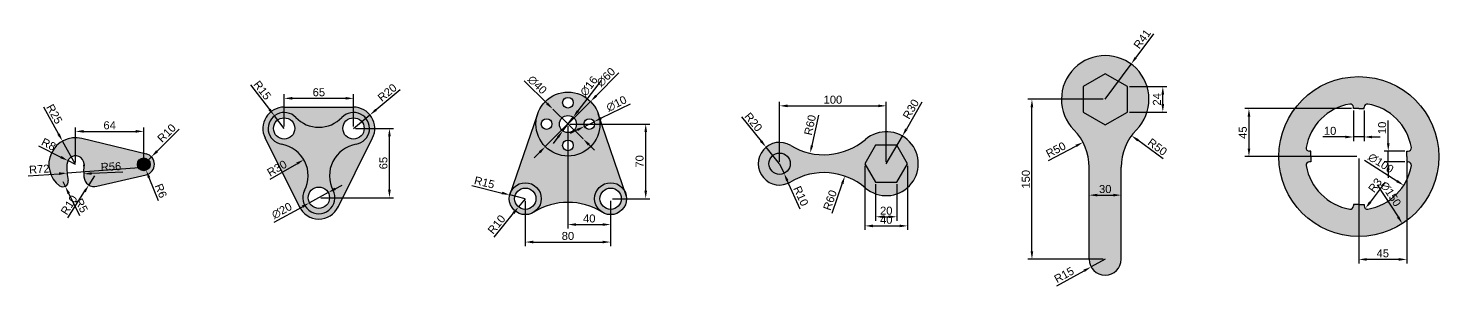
# Model space of a CAD drawing. Header units: millimetres. Extents: x 500 to 3131, y 138 to 773.
# Drawn here: x 1809 to 3131, y 425 to 666 of the extents above; entities that cross this region are included whole.
import ezdxf

# ---------------------------------------------------------------- set-up
doc = ezdxf.new("R2010")
doc.units = ezdxf.units.MM
doc.styles.get("Standard").update_dxf_attribs({"font": 'arial_0.ttf'})
doc.dimstyles.new('ISO-25', dxfattribs={"dimscale": 3, "dimtxt": 2.5, "dimasz": 2.5, "dimexe": 1.25, "dimexo": 0.625, "dimtad": 1, "dimtxsty": 'Standard', "dimcen": 2.5, "dimadec": 0, "dimazin": 0, "dimtfac": 1, "dimtmove": 0, "dimatfit": 3, "dimfxl": 1, "dimarcsym": 0})

# ---------------------------------------------------------------- blocks, each defined once
blk = doc.blocks.new('*D91')
at = {"color": 0, "lineweight": -2, "transparency": 16777216}
blk.add_line((1897.6, 531.1), (1868.5, 529.9), dxfattribs=at)
at = {"color": 0, "transparency": 16777216}
blk.add_solid([(1868.4, 531.2), (1868.5, 528.7), (1861, 529.6)], dxfattribs=at)
at = {"layer": 'Defpoints', "color": 0, "transparency": 16777216}
for p in [(1861, 529.6), (1916.9, 531.9)]:
    blk.add_point(p, dxfattribs=at)
at = {"color": 0, "transparency": 16777216, "insert": (1886.5, 536.4), "char_height": 7.5, "attachment_point": 5, "rotation": 2.388}
blk.add_mtext('R56', dxfattribs=at)
blk = doc.blocks.new('*D92')
at = {"color": 0, "lineweight": -2, "transparency": 16777216}
for p, q in [((1853.3, 540.3), (1853.3, 573.2)), ((1860.8, 569.4), (1909.8, 569.4)), ((1917.3, 540.3), (1917.3, 573.2))]:
    blk.add_line(p, q, dxfattribs=at)
at = {"color": 0, "transparency": 16777216}
for points in [[(1860.8, 570.7), (1860.8, 568.2), (1853.3, 569.4)], [(1909.8, 570.7), (1909.8, 568.2), (1917.3, 569.4)]]:
    blk.add_solid(points, dxfattribs=at)
at = {"layer": 'Defpoints', "color": 0, "transparency": 16777216}
for p in [(1917.3, 569.4), (1853.3, 538.5), (1917.3, 538.5)]:
    blk.add_point(p, dxfattribs=at)
at = {"color": 0, "transparency": 16777216, "insert": (1885.3, 575.1), "char_height": 7.5, "attachment_point": 5}
blk.add_mtext('64', dxfattribs=at)
blk = doc.blocks.new('*D93')
at = {"color": 0, "lineweight": -2, "transparency": 16777216}
for p, q in [((1917.3, 538.5), (1919.5, 532.9)), ((1931, 504.3), (1922.3, 525.9))]:
    blk.add_line(p, q, dxfattribs=at)
at = {"color": 0, "transparency": 16777216}
blk.add_solid([(1923.5, 526.4), (1921.1, 525.5), (1919.5, 532.9)], dxfattribs=at)
at = {"layer": 'Defpoints', "color": 0, "transparency": 16777216}
for p in [(1917.3, 538.5), (1919.5, 532.9)]:
    blk.add_point(p, dxfattribs=at)
at = {"color": 0, "transparency": 16777216, "insert": (1933.3, 513.7), "char_height": 7.5, "attachment_point": 5, "rotation": 291.818}
blk.add_mtext('R6', dxfattribs=at)
blk = doc.blocks.new('*D94')
at = {"color": 0, "lineweight": -2, "transparency": 16777216}
for p, q in [((1950.4, 571.4), (1929.7, 550.8)), ((1917.3, 538.5), (1924.4, 545.5))]:
    blk.add_line(p, q, dxfattribs=at)
at = {"color": 0, "transparency": 16777216}
blk.add_solid([(1928.8, 551.7), (1930.6, 549.9), (1924.4, 545.5)], dxfattribs=at)
at = {"layer": 'Defpoints', "color": 0, "transparency": 16777216}
for p in [(1924.4, 545.5), (1917.3, 538.5)]:
    blk.add_point(p, dxfattribs=at)
at = {"color": 0, "transparency": 16777216, "insert": (1938.7, 567.8), "char_height": 7.5, "attachment_point": 5, "rotation": 44.8387}
blk.add_mtext('R10', dxfattribs=at)
blk = doc.blocks.new('*D95')
at = {"color": 0, "lineweight": -2, "transparency": 16777216}
for p, q in [((1871.1, 527.7), (1865.8, 519.2)), ((1846.2, 488.2), (1861.8, 512.9))]:
    blk.add_line(p, q, dxfattribs=at)
at = {"color": 0, "transparency": 16777216}
blk.add_solid([(1860.7, 513.5), (1862.8, 512.2), (1865.8, 519.2)], dxfattribs=at)
at = {"layer": 'Defpoints', "color": 0, "transparency": 16777216}
for p in [(1865.8, 519.2), (1871.1, 527.7)]:
    blk.add_point(p, dxfattribs=at)
at = {"color": 0, "transparency": 16777216, "insert": (1847.2, 500.4), "char_height": 7.5, "attachment_point": 5, "rotation": 57.7944}
blk.add_mtext('R10', dxfattribs=at)
blk = doc.blocks.new('*D96')
at = {"color": 0, "lineweight": -2, "transparency": 16777216}
for p, q in [((1841.4, 522.4), (1843.6, 517.9)), ((1857.3, 490.3), (1846.9, 511.2))]:
    blk.add_line(p, q, dxfattribs=at)
at = {"color": 0, "transparency": 16777216}
blk.add_solid([(1848, 511.8), (1845.8, 510.7), (1843.6, 517.9)], dxfattribs=at)
at = {"layer": 'Defpoints', "color": 0, "transparency": 16777216}
for p in [(1841.4, 522.4), (1843.6, 517.9)]:
    blk.add_point(p, dxfattribs=at)
at = {"color": 0, "transparency": 16777216, "insert": (1858.9, 499.9), "char_height": 7.5, "attachment_point": 5, "rotation": 296.4}
blk.add_mtext('R5', dxfattribs=at)
blk = doc.blocks.new('*D97')
at = {"color": 0, "lineweight": -2, "transparency": 16777216}
for p, q in [((1808.9, 527.6), (1837.9, 529.7)), ((1917.2, 535.6), (1845.4, 530.3))]:
    blk.add_line(p, q, dxfattribs=at)
at = {"color": 0, "transparency": 16777216}
blk.add_solid([(1837.9, 531), (1838, 528.5), (1845.4, 530.3)], dxfattribs=at)
at = {"layer": 'Defpoints', "color": 0, "transparency": 16777216}
for p in [(1845.4, 530.3), (1917.2, 535.6)]:
    blk.add_point(p, dxfattribs=at)
at = {"color": 0, "transparency": 16777216, "insert": (1819.3, 534), "char_height": 7.5, "attachment_point": 5, "rotation": 4.2096}
blk.add_mtext('R72', dxfattribs=at)
blk = doc.blocks.new('*D98')
at = {"color": 0, "lineweight": -2, "transparency": 16777216}
for p, q in [((1823.2, 592.4), (1837.4, 566.8)), ((1853.3, 538.5), (1841.1, 560.3))]:
    blk.add_line(p, q, dxfattribs=at)
at = {"color": 0, "transparency": 16777216}
blk.add_solid([(1838.5, 567.5), (1836.3, 566.2), (1841.1, 560.3)], dxfattribs=at)
at = {"layer": 'Defpoints', "color": 0, "transparency": 16777216}
for p in [(1841.1, 560.3), (1853.3, 538.5)]:
    blk.add_point(p, dxfattribs=at)
at = {"color": 0, "transparency": 16777216, "insert": (1833.5, 585.7), "char_height": 7.5, "attachment_point": 5, "rotation": 299.1931}
blk.add_mtext('R25', dxfattribs=at)
blk = doc.blocks.new('*D99')
at = {"color": 0, "lineweight": -2, "transparency": 16777216}
for p, q in [((1818.5, 555.8), (1839.4, 545.4)), ((1853.3, 538.5), (1846.1, 542))]:
    blk.add_line(p, q, dxfattribs=at)
at = {"color": 0, "transparency": 16777216}
blk.add_solid([(1840, 546.5), (1838.9, 544.2), (1846.1, 542)], dxfattribs=at)
at = {"layer": 'Defpoints', "color": 0, "transparency": 16777216}
for p in [(1846.1, 542), (1853.3, 538.5)]:
    blk.add_point(p, dxfattribs=at)
at = {"color": 0, "transparency": 16777216, "insert": (1828.1, 557.3), "char_height": 7.5, "attachment_point": 5, "rotation": 333.5739}
blk.add_mtext('R8', dxfattribs=at)
blk = doc.blocks.new('*D107')
at = {"color": 0, "lineweight": -2, "transparency": 16777216}
blk.add_line((2035.6, 524.5), (2060.8, 539.1), dxfattribs=at)
at = {"color": 0, "transparency": 16777216}
blk.add_solid([(2060.2, 540.2), (2061.5, 538.1), (2067.3, 542.9)], dxfattribs=at)
at = {"layer": 'Defpoints', "color": 0, "transparency": 16777216}
for p in [(2067.3, 542.9), (2041.4, 527.8)]:
    blk.add_point(p, dxfattribs=at)
at = {"color": 0, "transparency": 16777216, "insert": (2042.1, 534.8), "char_height": 7.5, "attachment_point": 5, "rotation": 30.2559}
blk.add_mtext('R30', dxfattribs=at)
blk = doc.blocks.new('*D108')
at = {"color": 0, "lineweight": -2, "transparency": 16777216}
for p, q in [((2096.7, 515.6), (2103.3, 519.1)), ((2090.2, 512), (2072.6, 502.4)), ((2039.6, 484.4), (2066, 498.8))]:
    blk.add_line(p, q, dxfattribs=at)
at = {"color": 0, "transparency": 16777216}
for points in [[(2096.1, 516.7), (2097.3, 514.5), (2090.2, 512)], [(2065.4, 499.9), (2066.6, 497.7), (2072.6, 502.4)]]:
    blk.add_solid(points, dxfattribs=at)
at = {"layer": 'Defpoints', "color": 0, "transparency": 16777216}
for p in [(2090.2, 512), (2072.6, 502.4)]:
    blk.add_point(p, dxfattribs=at)
at = {"color": 0, "transparency": 16777216, "insert": (2046.7, 495), "char_height": 7.5, "attachment_point": 5, "rotation": 28.601}
blk.add_mtext('∅20', dxfattribs=at)
blk = doc.blocks.new('*D109')
at = {"color": 0, "lineweight": -2, "transparency": 16777216}
for p, q in [((2115.8, 572.2), (2151.3, 572.2)), ((2147.6, 514.7), (2147.6, 564.7)), ((2083.3, 507.2), (2151.3, 507.2))]:
    blk.add_line(p, q, dxfattribs=at)
at = {"color": 0, "transparency": 16777216}
for points in [[(2146.3, 564.7), (2148.8, 564.7), (2147.6, 572.2)], [(2146.3, 514.7), (2148.8, 514.7), (2147.6, 507.2)]]:
    blk.add_solid(points, dxfattribs=at)
at = {"layer": 'Defpoints', "color": 0, "transparency": 16777216}
for p in [(2113.9, 572.2), (2147.6, 572.2), (2081.4, 507.2)]:
    blk.add_point(p, dxfattribs=at)
at = {"color": 0, "transparency": 16777216, "insert": (2141.9, 539.7), "char_height": 7.5, "attachment_point": 5, "rotation": 90}
blk.add_mtext('65', dxfattribs=at)
blk = doc.blocks.new('*D110')
at = {"color": 0, "lineweight": -2, "transparency": 16777216}
for p, q in [((2048.9, 574.1), (2048.9, 604.2)), ((2106.4, 600.4), (2056.4, 600.4)), ((2113.9, 574.1), (2113.9, 604.2))]:
    blk.add_line(p, q, dxfattribs=at)
at = {"color": 0, "transparency": 16777216}
for points in [[(2056.4, 601.7), (2056.4, 599.2), (2048.9, 600.4)], [(2106.4, 601.7), (2106.4, 599.2), (2113.9, 600.4)]]:
    blk.add_solid(points, dxfattribs=at)
at = {"layer": 'Defpoints', "color": 0, "transparency": 16777216}
for p in [(2048.9, 600.4), (2048.9, 572.2), (2113.9, 572.2)]:
    blk.add_point(p, dxfattribs=at)
at = {"color": 0, "transparency": 16777216, "insert": (2081.4, 606.1), "char_height": 7.5, "attachment_point": 5}
blk.add_mtext('65', dxfattribs=at)
blk = doc.blocks.new('*D111')
at = {"color": 0, "lineweight": -2, "transparency": 16777216}
for p, q in [((2157.5, 608.3), (2135.1, 589.7)), ((2113.9, 572.2), (2129.3, 584.9))]:
    blk.add_line(p, q, dxfattribs=at)
at = {"color": 0, "transparency": 16777216}
blk.add_solid([(2134.3, 590.7), (2135.9, 588.8), (2129.3, 584.9)], dxfattribs=at)
at = {"layer": 'Defpoints', "color": 0, "transparency": 16777216}
for p in [(2129.3, 584.9), (2113.9, 572.2)]:
    blk.add_point(p, dxfattribs=at)
at = {"color": 0, "transparency": 16777216, "insert": (2145.5, 605.8), "char_height": 7.5, "attachment_point": 5, "rotation": 39.6368}
blk.add_mtext('R20', dxfattribs=at)
blk = doc.blocks.new('*D112')
at = {"color": 0, "lineweight": -2, "transparency": 16777216}
for p, q in [((2017.3, 613.1), (2035.1, 590)), ((2048.9, 572.2), (2039.7, 584.1))]:
    blk.add_line(p, q, dxfattribs=at)
at = {"color": 0, "transparency": 16777216}
blk.add_solid([(2036.1, 590.8), (2034.2, 589.2), (2039.7, 584.1)], dxfattribs=at)
at = {"layer": 'Defpoints', "color": 0, "transparency": 16777216}
for p in [(2039.7, 584.1), (2048.9, 572.2)]:
    blk.add_point(p, dxfattribs=at)
at = {"color": 0, "transparency": 16777216, "insert": (2028.4, 608), "char_height": 7.5, "attachment_point": 5, "rotation": 307.6291}
blk.add_mtext('R15', dxfattribs=at)
blk = doc.blocks.new('*U127')
blk.add_circle((0, 0), 5)
blk = doc.blocks.new('*U128')
at = {"color": 0, "linetype": 'ByBlock', "lineweight": -2, "transparency": 16777216}
for p, rotation in [((540, 590), 180), ((520, 570), 270), ((560, 570), 90)]:
    blk.add_blockref('*U127', p, dxfattribs=dict(at, rotation=rotation))
blk.add_blockref('*U127', (540, 550), dxfattribs=at)
blk = doc.blocks.new('*D129')
at = {"color": 0, "lineweight": -2, "transparency": 16777216}
for p, q in [((2273.9, 616.8), (2295.4, 595.6)), ((2329.2, 562.3), (2300.7, 590.4)), ((2334.5, 557), (2339.8, 551.7))]:
    blk.add_line(p, q, dxfattribs=at)
at = {"color": 0, "transparency": 16777216}
for points in [[(2296.2, 596.5), (2294.5, 594.7), (2300.7, 590.4)], [(2335.4, 557.9), (2333.6, 556.1), (2329.2, 562.3)]]:
    blk.add_solid(points, dxfattribs=at)
at = {"layer": 'Defpoints', "color": 0, "transparency": 16777216}
for p in [(2300.7, 590.4), (2329.2, 562.3)]:
    blk.add_point(p, dxfattribs=at)
at = {"color": 0, "transparency": 16777216, "insert": (2286.1, 613.1), "char_height": 7.5, "attachment_point": 5, "rotation": 315.3604}
blk.add_mtext('∅40', dxfattribs=at)
blk = doc.blocks.new('*D132')
at = {"color": 0, "lineweight": -2, "transparency": 16777216}
for p, q in [((2346.1, 617.3), (2324.3, 588.6)), ((2310.1, 569.9), (2319.8, 582.7)), ((2305.5, 564), (2301, 558))]:
    blk.add_line(p, q, dxfattribs=at)
at = {"color": 0, "transparency": 16777216}
for points in [[(2323.3, 589.4), (2325.3, 587.9), (2319.8, 582.7)], [(2304.6, 564.7), (2306.5, 563.2), (2310.1, 569.9)]]:
    blk.add_solid(points, dxfattribs=at)
at = {"layer": 'Defpoints', "color": 0, "transparency": 16777216}
for p in [(2319.8, 582.7), (2310.1, 569.9)]:
    blk.add_point(p, dxfattribs=at)
at = {"color": 0, "transparency": 16777216, "insert": (2334.6, 611.9), "char_height": 7.5, "attachment_point": 5, "rotation": 52.7523}
blk.add_mtext('∅16', dxfattribs=at)
blk = doc.blocks.new('*D133')
at = {"color": 0, "lineweight": -2, "transparency": 16777216}
for p, q in [((2362.7, 624.2), (2341.4, 602.8)), ((2293.7, 555.1), (2336.1, 597.5)), ((2288.4, 549.8), (2283.1, 544.5))]:
    blk.add_line(p, q, dxfattribs=at)
at = {"color": 0, "transparency": 16777216}
for points in [[(2340.5, 603.7), (2342.3, 602), (2336.1, 597.5)], [(2287.5, 550.7), (2289.3, 548.9), (2293.7, 555.1)]]:
    blk.add_solid(points, dxfattribs=at)
at = {"layer": 'Defpoints', "color": 0, "transparency": 16777216}
for p in [(2336.1, 597.5), (2293.7, 555.1)]:
    blk.add_point(p, dxfattribs=at)
at = {"color": 0, "transparency": 16777216, "insert": (2350.5, 620.3), "char_height": 7.5, "attachment_point": 5, "rotation": 45.04}
blk.add_mtext('∅60', dxfattribs=at)
blk = doc.blocks.new('*D134')
at = {"color": 0, "lineweight": -2, "transparency": 16777216}
for p, q in [((2373.2, 595.1), (2346.1, 581.8)), ((2323.7, 570.8), (2317, 567.5)), ((2330.4, 574.1), (2339.4, 578.5))]:
    blk.add_line(p, q, dxfattribs=at)
at = {"color": 0, "transparency": 16777216}
for points in [[(2345.6, 582.9), (2346.7, 580.7), (2339.4, 578.5)], [(2323.2, 571.9), (2324.3, 569.7), (2330.4, 574.1)]]:
    blk.add_solid(points, dxfattribs=at)
at = {"layer": 'Defpoints', "color": 0, "transparency": 16777216}
for p in [(2330.4, 574.1), (2339.4, 578.5)]:
    blk.add_point(p, dxfattribs=at)
at = {"color": 0, "transparency": 16777216, "insert": (2360.4, 595.4), "char_height": 7.5, "attachment_point": 5, "rotation": 26.2096}
blk.add_mtext('∅10', dxfattribs=at)
blk = doc.blocks.new('*D135')
at = {"color": 0, "lineweight": -2, "transparency": 16777216}
for p, q in [((2274.9, 504.4), (2274.9, 461.9)), ((2354.9, 504.4), (2354.9, 461.9)), ((2282.4, 465.6), (2347.4, 465.6))]:
    blk.add_line(p, q, dxfattribs=at)
at = {"color": 0, "transparency": 16777216}
for points in [[(2282.4, 466.9), (2282.4, 464.4), (2274.9, 465.6)], [(2347.4, 466.9), (2347.4, 464.4), (2354.9, 465.6)]]:
    blk.add_solid(points, dxfattribs=at)
at = {"layer": 'Defpoints', "color": 0, "transparency": 16777216}
for p in [(2274.9, 506.3), (2354.9, 506.3), (2354.9, 465.6)]:
    blk.add_point(p, dxfattribs=at)
at = {"color": 0, "transparency": 16777216, "insert": (2314.9, 471.3), "char_height": 7.5, "attachment_point": 5}
blk.add_mtext('80', dxfattribs=at)
blk = doc.blocks.new('*D130')
at = {"color": 0, "lineweight": -2, "transparency": 16777216}
for p, q in [((2314.9, 574.4), (2314.9, 478.3)), ((2354.9, 504.4), (2354.9, 478.3)), ((2322.4, 482), (2347.4, 482))]:
    blk.add_line(p, q, dxfattribs=at)
at = {"color": 0, "transparency": 16777216}
for points in [[(2322.4, 483.3), (2322.4, 480.8), (2314.9, 482)], [(2347.4, 483.3), (2347.4, 480.8), (2354.9, 482)]]:
    blk.add_solid(points, dxfattribs=at)
at = {"layer": 'Defpoints', "color": 0, "transparency": 16777216}
for p in [(2314.9, 576.3), (2354.9, 506.3), (2354.9, 482)]:
    blk.add_point(p, dxfattribs=at)
at = {"color": 0, "transparency": 16777216, "insert": (2334.9, 487.7), "char_height": 7.5, "attachment_point": 5}
blk.add_mtext('40', dxfattribs=at)
blk = doc.blocks.new('*D136')
at = {"color": 0, "lineweight": -2, "transparency": 16777216}
for p, q in [((2274.9, 506.3), (2268.6, 498.5)), ((2245.6, 470.1), (2263.9, 492.7))]:
    blk.add_line(p, q, dxfattribs=at)
at = {"color": 0, "transparency": 16777216}
blk.add_solid([(2262.9, 493.5), (2264.9, 491.9), (2268.6, 498.5)], dxfattribs=at)
at = {"layer": 'Defpoints', "color": 0, "transparency": 16777216}
for p in [(2274.9, 506.3), (2268.6, 498.5)]:
    blk.add_point(p, dxfattribs=at)
at = {"color": 0, "transparency": 16777216, "insert": (2248, 482.1), "char_height": 7.5, "attachment_point": 5, "rotation": 51.0044}
blk.add_mtext('R10', dxfattribs=at)
blk = doc.blocks.new('*D137')
at = {"color": 0, "lineweight": -2, "transparency": 16777216}
for p, q in [((2224.7, 518.6), (2253.1, 511.6)), ((2274.9, 506.3), (2260.4, 509.9))]:
    blk.add_line(p, q, dxfattribs=at)
at = {"color": 0, "transparency": 16777216}
blk.add_solid([(2253.4, 512.9), (2252.8, 510.4), (2260.4, 509.9)], dxfattribs=at)
at = {"layer": 'Defpoints', "color": 0, "transparency": 16777216}
for p in [(2260.4, 509.9), (2274.9, 506.3)]:
    blk.add_point(p, dxfattribs=at)
at = {"color": 0, "transparency": 16777216, "insert": (2236.6, 521.5), "char_height": 7.5, "attachment_point": 5, "rotation": 346.2795}
blk.add_mtext('R15', dxfattribs=at)
blk = doc.blocks.new('*D131')
at = {"color": 0, "lineweight": -2, "transparency": 16777216}
for p, q in [((2316.8, 576.3), (2391.6, 576.3)), ((2387.8, 513.8), (2387.8, 568.8)), ((2356.8, 506.3), (2391.6, 506.3))]:
    blk.add_line(p, q, dxfattribs=at)
at = {"color": 0, "transparency": 16777216}
for points in [[(2386.6, 568.8), (2389.1, 568.8), (2387.8, 576.3)], [(2386.6, 513.8), (2389.1, 513.8), (2387.8, 506.3)]]:
    blk.add_solid(points, dxfattribs=at)
at = {"layer": 'Defpoints', "color": 0, "transparency": 16777216}
for p in [(2314.9, 576.3), (2387.8, 576.3), (2354.9, 506.3)]:
    blk.add_point(p, dxfattribs=at)
at = {"color": 0, "transparency": 16777216, "insert": (2382.1, 541.3), "char_height": 7.5, "attachment_point": 5, "rotation": 90}
blk.add_mtext('70', dxfattribs=at)
blk = doc.blocks.new('*D147')
at = {"color": 0, "lineweight": -2, "transparency": 16777216}
for p, q in [((2603.3, 519.9), (2603.3, 485.6)), ((2623.3, 519.9), (2623.3, 485.6)), ((2610.8, 489.3), (2615.8, 489.3))]:
    blk.add_line(p, q, dxfattribs=at)
at = {"color": 0, "transparency": 16777216}
for points in [[(2610.8, 490.6), (2610.8, 488.1), (2603.3, 489.3)], [(2615.8, 490.6), (2615.8, 488.1), (2623.3, 489.3)]]:
    blk.add_solid(points, dxfattribs=at)
at = {"layer": 'Defpoints', "color": 0, "transparency": 16777216}
for p in [(2603.3, 521.8), (2623.3, 521.8), (2623.3, 489.3)]:
    blk.add_point(p, dxfattribs=at)
at = {"color": 0, "transparency": 16777216, "insert": (2613.3, 495), "char_height": 7.5, "attachment_point": 5}
blk.add_mtext('20', dxfattribs=at)
blk = doc.blocks.new('*D148')
at = {"color": 0, "lineweight": -2, "transparency": 16777216}
for p, q in [((2593.3, 537.2), (2593.3, 477)), ((2633.3, 537.2), (2633.3, 477)), ((2600.8, 480.8), (2625.8, 480.8))]:
    blk.add_line(p, q, dxfattribs=at)
at = {"color": 0, "transparency": 16777216}
for points in [[(2600.8, 482), (2600.8, 479.5), (2593.3, 480.8)], [(2625.8, 482), (2625.8, 479.5), (2633.3, 480.8)]]:
    blk.add_solid(points, dxfattribs=at)
at = {"layer": 'Defpoints', "color": 0, "transparency": 16777216}
for p in [(2593.3, 539.1), (2633.3, 539.1), (2633.3, 480.8)]:
    blk.add_point(p, dxfattribs=at)
at = {"color": 0, "transparency": 16777216, "insert": (2613.3, 486.5), "char_height": 7.5, "attachment_point": 5}
blk.add_mtext('40', dxfattribs=at)
blk = doc.blocks.new('*D149')
at = {"color": 0, "lineweight": -2, "transparency": 16777216}
for p, q in [((2513.3, 541), (2513.3, 597.1)), ((2613.3, 541), (2613.3, 597.1)), ((2520.8, 593.4), (2605.8, 593.4))]:
    blk.add_line(p, q, dxfattribs=at)
at = {"color": 0, "transparency": 16777216}
for points in [[(2520.8, 594.6), (2520.8, 592.1), (2513.3, 593.4)], [(2605.8, 594.6), (2605.8, 592.1), (2613.3, 593.4)]]:
    blk.add_solid(points, dxfattribs=at)
at = {"layer": 'Defpoints', "color": 0, "transparency": 16777216}
for p in [(2613.3, 593.4), (2513.3, 539.1), (2613.3, 539.1)]:
    blk.add_point(p, dxfattribs=at)
at = {"color": 0, "transparency": 16777216, "insert": (2563.3, 599.1), "char_height": 7.5, "attachment_point": 5}
blk.add_mtext('100', dxfattribs=at)
blk = doc.blocks.new('*D150')
at = {"color": 0, "lineweight": -2, "transparency": 16777216}
blk.add_line((2549.8, 584.7), (2543.6, 556.2), dxfattribs=at)
at = {"color": 0, "transparency": 16777216}
blk.add_solid([(2542.4, 556.5), (2544.8, 556), (2542, 548.9)], dxfattribs=at)
at = {"layer": 'Defpoints', "color": 0, "transparency": 16777216}
for p in [(2554.8, 607.5), (2542, 548.9)]:
    blk.add_point(p, dxfattribs=at)
at = {"color": 0, "transparency": 16777216, "insert": (2541.9, 575.4), "char_height": 7.5, "attachment_point": 5, "rotation": 77.6128}
blk.add_mtext('R60', dxfattribs=at)
blk = doc.blocks.new('*D151')
at = {"color": 0, "lineweight": -2, "transparency": 16777216}
blk.add_line((2562.5, 492.8), (2572, 520.3), dxfattribs=at)
at = {"color": 0, "transparency": 16777216}
blk.add_solid([(2570.8, 520.7), (2573.2, 519.9), (2574.5, 527.4)], dxfattribs=at)
at = {"layer": 'Defpoints', "color": 0, "transparency": 16777216}
for p in [(2574.5, 527.4), (2554.8, 470.7)]:
    blk.add_point(p, dxfattribs=at)
at = {"color": 0, "transparency": 16777216, "insert": (2560.6, 504.9), "char_height": 7.5, "attachment_point": 5, "rotation": 70.8895}
blk.add_mtext('R60', dxfattribs=at)
blk = doc.blocks.new('*D152')
at = {"color": 0, "lineweight": -2, "transparency": 16777216}
for p, q in [((2513.3, 539.1), (2517.5, 530)), ((2532.5, 496.6), (2520.5, 523.2))]:
    blk.add_line(p, q, dxfattribs=at)
at = {"color": 0, "transparency": 16777216}
blk.add_solid([(2521.7, 523.7), (2519.4, 522.7), (2517.5, 530)], dxfattribs=at)
at = {"layer": 'Defpoints', "color": 0, "transparency": 16777216}
for p in [(2513.3, 539.1), (2517.5, 530)]:
    blk.add_point(p, dxfattribs=at)
at = {"color": 0, "transparency": 16777216, "insert": (2533.3, 508.8), "char_height": 7.5, "attachment_point": 5, "rotation": 294.2745}
blk.add_mtext('R10', dxfattribs=at)
blk = doc.blocks.new('*D153')
at = {"color": 0, "lineweight": -2, "transparency": 16777216}
for p, q in [((2477.5, 583), (2496, 560.4)), ((2513.3, 539.1), (2500.7, 554.6))]:
    blk.add_line(p, q, dxfattribs=at)
at = {"color": 0, "transparency": 16777216}
blk.add_solid([(2496.9, 561.2), (2495, 559.6), (2500.7, 554.6)], dxfattribs=at)
at = {"layer": 'Defpoints', "color": 0, "transparency": 16777216}
for p in [(2500.7, 554.6), (2513.3, 539.1)]:
    blk.add_point(p, dxfattribs=at)
at = {"color": 0, "transparency": 16777216, "insert": (2488.8, 578.2), "char_height": 7.5, "attachment_point": 5, "rotation": 309.2012}
blk.add_mtext('R20', dxfattribs=at)
blk = doc.blocks.new('*D154')
at = {"color": 0, "lineweight": -2, "transparency": 16777216}
for p, q in [((2646.8, 596.7), (2632.2, 571.5)), ((2613.3, 539.1), (2628.4, 565.1))]:
    blk.add_line(p, q, dxfattribs=at)
at = {"color": 0, "transparency": 16777216}
blk.add_solid([(2631.1, 572.2), (2633.3, 570.9), (2628.4, 565.1)], dxfattribs=at)
at = {"layer": 'Defpoints', "color": 0, "transparency": 16777216}
for p in [(2628.4, 565.1), (2613.3, 539.1)]:
    blk.add_point(p, dxfattribs=at)
at = {"color": 0, "transparency": 16777216, "insert": (2636.4, 590.3), "char_height": 7.5, "attachment_point": 5, "rotation": 59.8471}
blk.add_mtext('R30', dxfattribs=at)
blk = doc.blocks.new('*D163')
at = {"color": 0, "lineweight": -2, "transparency": 16777216}
for p, q in [((2803.6, 511.5), (2803.6, 513.4)), ((2811.1, 509.6), (2826.1, 509.6)), ((2833.6, 511.5), (2833.6, 513.4))]:
    blk.add_line(p, q, dxfattribs=at)
at = {"color": 0, "transparency": 16777216}
for points in [[(2811.1, 510.9), (2811.1, 508.4), (2803.6, 509.6)], [(2826.1, 510.9), (2826.1, 508.4), (2833.6, 509.6)]]:
    blk.add_solid(points, dxfattribs=at)
at = {"layer": 'Defpoints', "color": 0, "transparency": 16777216}
for p in [(2803.6, 509.6), (2833.6, 509.6), (2833.6, 509.6)]:
    blk.add_point(p, dxfattribs=at)
at = {"color": 0, "transparency": 16777216, "insert": (2818.6, 515.3), "char_height": 7.5, "attachment_point": 5}
blk.add_mtext('30', dxfattribs=at)
blk = doc.blocks.new('*D164')
at = {"color": 0, "lineweight": -2, "transparency": 16777216}
for p, q in [((2773.2, 424.6), (2798.8, 438.7)), ((2818.6, 449.5), (2805.4, 442.3))]:
    blk.add_line(p, q, dxfattribs=at)
at = {"color": 0, "transparency": 16777216}
blk.add_solid([(2798.2, 439.8), (2799.4, 437.6), (2805.4, 442.3)], dxfattribs=at)
at = {"layer": 'Defpoints', "color": 0, "transparency": 16777216}
for p in [(2805.4, 442.3), (2818.6, 449.5)]:
    blk.add_point(p, dxfattribs=at)
at = {"color": 0, "transparency": 16777216, "insert": (2780, 434.8), "char_height": 7.5, "attachment_point": 5, "rotation": 28.8322}
blk.add_mtext('R15', dxfattribs=at)
blk = doc.blocks.new('*D165')
at = {"color": 0, "lineweight": -2, "transparency": 16777216}
for p, q in [((2816.7, 599.5), (2746.1, 599.5)), ((2749.9, 457), (2749.9, 592)), ((2816.7, 449.5), (2746.1, 449.5))]:
    blk.add_line(p, q, dxfattribs=at)
at = {"color": 0, "transparency": 16777216}
for points in [[(2748.6, 592), (2751.1, 592), (2749.9, 599.5)], [(2748.6, 457), (2751.1, 457), (2749.9, 449.5)]]:
    blk.add_solid(points, dxfattribs=at)
at = {"layer": 'Defpoints', "color": 0, "transparency": 16777216}
for p in [(2749.9, 599.5), (2818.6, 599.5), (2818.6, 449.5)]:
    blk.add_point(p, dxfattribs=at)
at = {"color": 0, "transparency": 16777216, "insert": (2744.2, 524.5), "char_height": 7.5, "attachment_point": 5, "rotation": 90}
blk.add_mtext('150', dxfattribs=at)
blk = doc.blocks.new('*D166')
at = {"color": 0, "lineweight": -2, "transparency": 16777216}
blk.add_line((2765.4, 542.1), (2791.1, 555.7), dxfattribs=at)
at = {"color": 0, "transparency": 16777216}
blk.add_solid([(2790.6, 556.8), (2791.7, 554.6), (2797.8, 559.2)], dxfattribs=at)
at = {"layer": 'Defpoints', "color": 0, "transparency": 16777216}
for p in [(2797.8, 559.2), (2753.6, 535.8)]:
    blk.add_point(p, dxfattribs=at)
at = {"color": 0, "transparency": 16777216, "insert": (2772.3, 552.2), "char_height": 7.5, "attachment_point": 5, "rotation": 27.8277}
blk.add_mtext('R50', dxfattribs=at)
blk = doc.blocks.new('*D167')
at = {"color": 0, "lineweight": -2, "transparency": 16777216}
blk.add_line((2872.8, 543.8), (2849.3, 561.1), dxfattribs=at)
at = {"color": 0, "transparency": 16777216}
blk.add_solid([(2850.1, 562.1), (2848.6, 560.1), (2843.3, 565.5)], dxfattribs=at)
at = {"layer": 'Defpoints', "color": 0, "transparency": 16777216}
for p in [(2843.3, 565.5), (2883.6, 535.8)]:
    blk.add_point(p, dxfattribs=at)
at = {"color": 0, "transparency": 16777216, "insert": (2867.5, 554.8), "char_height": 7.5, "attachment_point": 5, "rotation": 323.5884}
blk.add_mtext('R50', dxfattribs=at)
blk = doc.blocks.new('*D168')
at = {"color": 0, "lineweight": -2, "transparency": 16777216}
for p, q in [((2841.2, 611.5), (2876.3, 611.5)), ((2872.6, 595), (2872.6, 604)), ((2841.2, 587.5), (2876.3, 587.5))]:
    blk.add_line(p, q, dxfattribs=at)
at = {"color": 0, "transparency": 16777216}
for points in [[(2871.3, 604), (2873.8, 604), (2872.6, 611.5)], [(2871.3, 595), (2873.8, 595), (2872.6, 587.5)]]:
    blk.add_solid(points, dxfattribs=at)
at = {"layer": 'Defpoints', "color": 0, "transparency": 16777216}
for p in [(2839.3, 611.5), (2872.6, 611.5), (2839.3, 587.5)]:
    blk.add_point(p, dxfattribs=at)
at = {"color": 0, "transparency": 16777216, "insert": (2867, 599.5), "char_height": 7.5, "attachment_point": 5, "rotation": 90}
blk.add_mtext('24', dxfattribs=at)
blk = doc.blocks.new('*D169')
at = {"color": 0, "lineweight": -2, "transparency": 16777216}
for p, q in [((2863.7, 660.9), (2847.3, 638.6)), ((2818.6, 599.5), (2842.8, 632.5))]:
    blk.add_line(p, q, dxfattribs=at)
at = {"color": 0, "transparency": 16777216}
blk.add_solid([(2846.3, 639.3), (2848.3, 637.9), (2842.8, 632.5)], dxfattribs=at)
at = {"layer": 'Defpoints', "color": 0, "transparency": 16777216}
for p in [(2842.8, 632.5), (2818.6, 599.5)]:
    blk.add_point(p, dxfattribs=at)
at = {"color": 0, "transparency": 16777216, "insert": (2853.2, 656.1), "char_height": 7.5, "attachment_point": 5, "rotation": 53.6768}
blk.add_mtext('R41', dxfattribs=at)
blk = doc.blocks.new('*D180')
at = {"color": 0, "lineweight": -2, "transparency": 16777216}
blk.add_line((3073.5, 519.4), (3093.1, 489.2), dxfattribs=at)
at = {"color": 0, "transparency": 16777216}
blk.add_solid([(3094.1, 489.9), (3092, 488.5), (3097.2, 482.9)], dxfattribs=at)
at = {"layer": 'Defpoints', "color": 0, "transparency": 16777216}
for p in [(3015.4, 608.7), (3097.2, 482.9)]:
    blk.add_point(p, dxfattribs=at)
at = {"color": 0, "transparency": 16777216, "insert": (3086.2, 510.7), "char_height": 7.5, "attachment_point": 5, "rotation": 303.039}
blk.add_mtext('∅150', dxfattribs=at)
blk = doc.blocks.new('*D181')
at = {"color": 0, "lineweight": -2, "transparency": 16777216}
blk.add_line((3061.8, 542.3), (3092.1, 522.9), dxfattribs=at)
at = {"color": 0, "transparency": 16777216}
blk.add_solid([(3092.8, 523.9), (3091.4, 521.8), (3098.4, 518.8)], dxfattribs=at)
at = {"layer": 'Defpoints', "color": 0, "transparency": 16777216}
for p in [(3014.2, 572.8), (3098.4, 518.8)]:
    blk.add_point(p, dxfattribs=at)
at = {"color": 0, "transparency": 16777216, "insert": (3077, 539.6), "char_height": 7.5, "attachment_point": 5, "rotation": 327.3723}
blk.add_mtext('∅100', dxfattribs=at)
blk = doc.blocks.new('*D182')
at = {"color": 0, "lineweight": -2, "transparency": 16777216}
blk.add_line((3080.9, 521.8), (3067, 503.1), dxfattribs=at)
at = {"color": 0, "transparency": 16777216}
blk.add_solid([(3066, 503.9), (3068, 502.4), (3062.5, 497.1)], dxfattribs=at)
at = {"layer": 'Defpoints', "color": 0, "transparency": 16777216}
for p in [(3062.5, 497.1), (3064.3, 499.5)]:
    blk.add_point(p, dxfattribs=at)
at = {"color": 0, "transparency": 16777216, "insert": (3071.6, 518.9), "char_height": 7.5, "attachment_point": 5, "rotation": 53.373}
blk.add_mtext('R3', dxfattribs=at)
blk = doc.blocks.new('*D183')
at = {"color": 0, "lineweight": -2, "transparency": 16777216}
for p, q in [((3056.3, 543.9), (3056.3, 445.6)), ((3101.3, 543.9), (3101.3, 445.6)), ((3093.8, 449.3), (3063.8, 449.3))]:
    blk.add_line(p, q, dxfattribs=at)
at = {"color": 0, "transparency": 16777216}
for points in [[(3063.8, 450.6), (3063.8, 448.1), (3056.3, 449.3)], [(3093.8, 450.6), (3093.8, 448.1), (3101.3, 449.3)]]:
    blk.add_solid(points, dxfattribs=at)
at = {"layer": 'Defpoints', "color": 0, "transparency": 16777216}
for p in [(3056.3, 545.8), (3101.3, 545.8), (3056.3, 449.3)]:
    blk.add_point(p, dxfattribs=at)
at = {"color": 0, "transparency": 16777216, "insert": (3078.8, 455), "char_height": 7.5, "attachment_point": 5}
blk.add_mtext('45', dxfattribs=at)
blk = doc.blocks.new('*D184')
at = {"color": 0, "lineweight": -2, "transparency": 16777216}
for p, q in [((3083.9, 558.3), (3083.9, 579.6)), ((3099.4, 550.8), (3080.2, 550.8)), ((3083.9, 540.8), (3083.9, 550.8)), ((3099.4, 540.8), (3080.2, 540.8)), ((3083.9, 533.3), (3083.9, 525.8))]:
    blk.add_line(p, q, dxfattribs=at)
at = {"color": 0, "transparency": 16777216}
for points in [[(3082.7, 558.3), (3085.2, 558.3), (3083.9, 550.8)], [(3082.7, 533.3), (3085.2, 533.3), (3083.9, 540.8)]]:
    blk.add_solid(points, dxfattribs=at)
at = {"layer": 'Defpoints', "color": 0, "transparency": 16777216}
for p in [(3083.9, 550.8), (3101.3, 550.8), (3101.3, 540.8)]:
    blk.add_point(p, dxfattribs=at)
at = {"color": 0, "transparency": 16777216, "insert": (3078.2, 572.7), "char_height": 7.5, "attachment_point": 5, "rotation": 90}
blk.add_mtext('10', dxfattribs=at)
blk = doc.blocks.new('*D178')
at = {"color": 0, "lineweight": -2, "transparency": 16777216}
for p, q in [((3051.3, 588.9), (3051.3, 560.4)), ((3061.3, 588.9), (3061.3, 560.4)), ((3043.8, 564.2), (3022.5, 564.2)), ((3061.3, 564.2), (3051.3, 564.2)), ((3068.8, 564.2), (3076.3, 564.2))]:
    blk.add_line(p, q, dxfattribs=at)
at = {"color": 0, "transparency": 16777216}
for points in [[(3043.8, 565.4), (3043.8, 562.9), (3051.3, 564.2)], [(3068.8, 565.4), (3068.8, 562.9), (3061.3, 564.2)]]:
    blk.add_solid(points, dxfattribs=at)
at = {"layer": 'Defpoints', "color": 0, "transparency": 16777216}
for p in [(3051.3, 590.8), (3061.3, 590.8), (3051.3, 564.2)]:
    blk.add_point(p, dxfattribs=at)
at = {"color": 0, "transparency": 16777216, "insert": (3029.4, 569.9), "char_height": 7.5, "attachment_point": 5}
blk.add_mtext('10', dxfattribs=at)
blk = doc.blocks.new('*D179')
at = {"color": 0, "lineweight": -2, "transparency": 16777216}
for p, q in [((3049.4, 590.8), (2949.6, 590.8)), ((2953.3, 583.3), (2953.3, 553.3)), ((3054.4, 545.8), (2949.6, 545.8))]:
    blk.add_line(p, q, dxfattribs=at)
at = {"color": 0, "transparency": 16777216}
for points in [[(2952.1, 583.3), (2954.6, 583.3), (2953.3, 590.8)], [(2952.1, 553.3), (2954.6, 553.3), (2953.3, 545.8)]]:
    blk.add_solid(points, dxfattribs=at)
at = {"layer": 'Defpoints', "color": 0, "transparency": 16777216}
for p in [(3051.3, 590.8), (2953.3, 545.8), (3056.3, 545.8)]:
    blk.add_point(p, dxfattribs=at)
at = {"color": 0, "transparency": 16777216, "insert": (2947.6, 568.3), "char_height": 7.5, "attachment_point": 5, "rotation": 90}
blk.add_mtext('45', dxfattribs=at)

msp = doc.modelspace()

# ---------------------------------------------------------------- hatches: boundary and pattern name
h = msp.add_hatch(color=256)
h.dxf.hatch_style = 1
h.set_gradient(color1=(88, 186, 72), color2=(255, 255, 0), tint=1, name='SPHERICAL')
h.paths.add_polyline_path([(2833.552, 535.83, -0.19626157), (2847.838, 570.822, 2.3797959), (2789.267, 570.822, -0.19626157), (2803.552, 535.83), (2803.552, 449.516, 1), (2833.552, 449.516)])
h.paths.add_polyline_path([(2818.552, 575.516), (2797.768, 587.516), (2797.768, 611.516), (2818.552, 623.516), (2839.337, 611.516), (2839.337, 587.516)], flags=16)
h.paths.add_polyline_path([(2815.995, 508.944), (2821.13, 508.944), (2821.13, 514.095), (2815.995, 514.095)], flags=24)
h = msp.add_hatch(color=256)
h.dxf.hatch_style = 1
h.set_gradient(color1=(147, 39, 143), tint=1, name='SPHERICAL')
h.paths.add_polyline_path([(2839.337, 611.516), (2818.552, 623.516), (2797.768, 611.516), (2797.768, 587.516), (2818.552, 575.516), (2839.337, 587.516)])
h = msp.add_hatch(color=256)
h.dxf.hatch_style = 1
h.set_gradient(color1=(175, 217, 170), color2=(247, 242, 129), tint=1)
h.paths.add_polyline_path([(3131.288, 545.808, 1), (2981.288, 545.808, 1)])
h.paths.add_polyline_path([(3007.017, 537.297, -0.46524668), (3009.974, 540.808), (3011.288, 540.808), (3011.288, 545.808), (3011.288, 550.808), (3009.974, 550.808, -0.46524668), (3007.017, 554.318, -0.31721686), (3047.777, 595.078, -0.46524668), (3051.288, 592.122), (3051.288, 590.808), (3056.288, 590.808), (3061.288, 590.808), (3061.288, 592.122, -0.46524668), (3064.798, 595.078, -0.31721686), (3105.558, 554.318, -0.46524668), (3102.602, 550.808), (3101.288, 550.808), (3101.288, 545.808), (3101.288, 540.808), (3102.602, 540.808, -0.46524668), (3105.558, 537.297, -0.31721686), (3064.798, 496.537, -0.46524668), (3061.288, 499.493), (3061.288, 500.808), (3056.288, 500.808), (3051.288, 500.808), (3051.288, 499.493, -0.46524668), (3047.777, 496.537, -0.31721686)], flags=16)
h.paths.add_polyline_path([(3088.247, 495.495), (3093.587, 487.285), (3097.905, 490.094), (3092.566, 498.304)], flags=24)
h.paths.add_polyline_path([(3085.734, 526.196), (3093.982, 520.916), (3096.76, 525.255), (3088.512, 530.535)], flags=8)
h.paths.add_polyline_path([(3065.876, 500.463), (3069.285, 505.049), (3065.15, 508.123), (3061.741, 503.537)], flags=8)
h.paths.add_polyline_path([(3084.627, 543.134), (3084.627, 548.268), (3079.475, 548.268), (3079.475, 543.134)], flags=8)
h.paths.add_polyline_path([(3053.614, 563.484), (3058.749, 563.484), (3058.749, 568.636), (3053.614, 568.636)], flags=8)
h = msp.add_hatch(color=256)
h.dxf.hatch_style = 1
h.set_gradient(color1=(19, 155, 72), color2=(241, 235, 31), tint=1)
h.paths.add_polyline_path([(2344.929, 576.306, 1), (2284.929, 576.306, 1)])
h.paths.add_polyline_path([(2329.929, 576.306, -1), (2339.929, 576.306, -1)], flags=16)
h.paths.add_polyline_path([(2306.929, 576.306, -1), (2322.929, 576.306, -1)], flags=16)
h.paths.add_polyline_path([(2319.929, 556.306, -1), (2309.929, 556.306, -1)], flags=16)
h.paths.add_polyline_path([(2309.929, 596.306, -1), (2319.929, 596.306, -1)], flags=16)
h.paths.add_polyline_path([(2289.929, 576.306, -1), (2299.929, 576.306, -1)], flags=16)
h.paths.add_polyline_path([(2289.929, 506.306, 0.79965774), (2261.38, 512.742), (2260.284, 509.552, 0.05458967), (2259.929, 506.306, 1)])
h.paths.add_polyline_path([(2264.929, 506.306, -1), (2284.929, 506.306, -1)], flags=16)
h.paths.add_polyline_path([(2369.929, 506.306, 0.03294886), (2369.799, 508.276), (2367.909, 513.823, 0.76678611), (2339.929, 506.306, 1)])
h.paths.add_polyline_path([(2344.929, 506.306, -1), (2364.929, 506.306, -1)], flags=16)
h = msp.add_hatch(color=256)
h.dxf.hatch_style = 1
h.set_gradient(color1=(19, 155, 72), color2=(241, 235, 31), tint=1, name='SPHERICAL')
h.paths.add_polyline_path([(2131.769, 563.233, 0.55756453), (2113.881, 592.179), (2048.881, 592.179, 0.55761659), (2030.995, 563.23), (2063.888, 497.485, 0.59498692), (2099.041, 497.79)])
h.paths.add_polyline_path([(2046.383, 557.388, -1.38465736), (2059.715, 582.554, 0.4269308), (2103.048, 582.554, -1.38465736), (2116.379, 557.388, 0.50787088), (2094.712, 514.055, -1.64097718), (2068.05, 514.055, 0.50787088)], flags=16)
h.paths.add_polyline_path([(2038.881, 572.179, -1), (2058.881, 572.179, -1)], flags=0)
h.paths.add_polyline_path([(2091.381, 507.179, -1), (2071.381, 507.179, -1)], flags=0)
h.paths.add_polyline_path([(2103.881, 572.179, -1), (2123.881, 572.179, -1)], flags=0)
h.paths.add_polyline_path([(2056.863, 536.029), (2063.477, 539.887), (2060.882, 544.337), (2054.268, 540.479)], flags=24)
h = msp.add_hatch(color=256)
h.dxf.hatch_style = 1
h.set_gradient(color1=(241, 235, 31), color2=(19, 155, 72), tint=1, name='SPHERICAL')
h.paths.add_polyline_path([(2103.048, 582.554, -0.4269308), (2059.715, 582.554, 1.38465736), (2046.383, 557.388, -0.50787088), (2068.05, 514.055, 1.64097718), (2094.712, 514.055, -0.50787088), (2116.379, 557.388, 1.38465736)])
h.paths.add_polyline_path([(2103.881, 572.179, -1), (2123.881, 572.179, -1)], flags=16)
h.paths.add_polyline_path([(2038.881, 572.179, -1), (2058.881, 572.179, -1)], flags=16)
h.paths.add_polyline_path([(2091.381, 507.179, -1), (2071.381, 507.179, -1)], flags=16)
h = msp.add_hatch(color=256)
h.dxf.hatch_style = 1
h.set_gradient(color1=(241, 235, 31), color2=(248, 153, 30), tint=1, name='SPHERICAL')
h.paths.add_polyline_path([(2343.326, 585.98, -0.08227347), (2344.929, 576.306, -1), (2284.929, 576.306, -0.0828898), (2286.556, 586.05), (2261.38, 512.742, -0.79965774), (2289.929, 506.306, -0.25754274), (2282.929, 493.617, -0.28892781), (2346.929, 493.617, -0.25754274), (2339.929, 506.306, -0.76678611), (2367.909, 513.823)])
h = msp.add_hatch(color=256)
h.dxf.hatch_style = 1
h.set_gradient(color1=(147, 39, 143), color2=(255, 255, 0), tint=1)
h.paths.add_polyline_path([(2593.841, 561.915, -0.32390717), (2523.716, 556.215, 1.77646958), (2523.716, 522.018, -0.32390717), (2593.841, 516.319, 2.17124059)])
h.paths.add_polyline_path([(2593.341, 539.117), (2603.341, 556.437), (2623.341, 556.437), (2633.341, 539.117), (2623.341, 521.796), (2603.341, 521.796)], flags=16)
h.paths.add_polyline_path([(2503.341, 539.117, -1), (2523.341, 539.117, -1)], flags=16)
h = msp.add_hatch(color=256)
h.dxf.hatch_style = 1
h.set_gradient(color1=(241, 235, 31), color2=(175, 217, 170), tint=1)
h.paths.add_polyline_path([(1919.857, 548.134), (1859.151, 562.773, 0.81658499), (1838.378, 518.404, 0.67732686), (1846.287, 523.27, -0.05303735), (1845.291, 538.469, -1.1078378), (1861.124, 536.845, 0.04521334), (1861.151, 526.738, 0.45483967), (1873.386, 517.93), (1919.568, 528.732, 0.78101768)])
h.paths.add_polyline_path([(1923.291, 538.469, -1), (1911.291, 538.469, -1)], flags=16)
h.paths.add_polyline_path([(1865.708, 529.109), (1873.358, 529.428), (1873.144, 534.576), (1865.493, 534.257)], flags=24)
h.paths.add_polyline_path([(1833.041, 528.616), (1840.677, 529.179), (1840.299, 534.316), (1832.663, 533.754)], flags=24)
h.paths.add_polyline_path([(1836.359, 546.105), (1841.476, 543.562), (1843.769, 548.175), (1838.651, 550.719)], flags=24)
h = msp.add_hatch(color=256)
h.dxf.hatch_style = 1
h.set_gradient(color1=(19, 155, 72), color2=(255, 255, 0), tint=1, name='SPHERICAL')
h.paths.add_polyline_path([(2633.341, 539.117), (2623.341, 556.437), (2603.341, 556.437), (2593.341, 539.117), (2603.341, 521.796), (2623.341, 521.796)])
h.paths.add_polyline_path([(2523.341, 539.117, 1), (2503.341, 539.117, 1)])
h = msp.add_hatch(color=256)
h.dxf.hatch_style = 1
h.set_gradient(color1=(248, 153, 30), color2=(241, 235, 31), tint=1)
h.paths.add_polyline_path([(1911.291, 538.469, 1), (1923.291, 538.469, 1)])

# ---------------------------------------------------------------- linework, layer by layer
for p, q in [((2048.881, 592.179), (2113.881, 592.179)), ((2260.284, 509.552), (2286.556, 586.05)), ((2369.799, 508.276), (2343.326, 585.98)), ((3051.288, 590.808), (3051.288, 592.122)), ((3056.288, 590.808), (3051.288, 590.808)), ((3056.288, 590.808), (3061.288, 590.808)), ((3061.288, 590.808), (3061.288, 592.122)), ((1919.857, 548.134), (1859.151, 562.773)), ((2063.888, 497.485), (2030.995, 563.23)), ((2099.041, 497.79), (2131.769, 563.233)), ((3011.288, 550.808), (3009.974, 550.808)), ((3011.288, 545.808), (3011.288, 550.808)), ((3011.288, 545.808), (3011.288, 540.808)), ((3101.288, 545.808), (3101.288, 550.808)), ((3101.288, 550.808), (3102.602, 550.808)), ((3101.288, 545.808), (3101.288, 540.808)), ((2803.552, 449.516), (2803.552, 535.83)), ((2833.552, 449.516), (2833.552, 535.83)), ((3011.288, 540.808), (3009.974, 540.808)), ((3101.288, 540.808), (3102.602, 540.808)), ((1873.386, 517.93), (1919.568, 528.732)), ((3056.288, 500.808), (3051.288, 500.808)), ((3051.288, 500.808), (3051.288, 499.493)), ((3056.288, 500.808), (3061.288, 500.808)), ((3061.288, 500.808), (3061.288, 499.493))]:
    msp.add_line(p, q)
for points in [[(2818.552, 623.516), (2797.768, 611.516), (2797.768, 587.516), (2818.552, 575.516), (2839.337, 587.516), (2839.337, 611.516)], [(2603.341, 556.437), (2593.341, 539.117), (2603.341, 521.796), (2623.341, 521.796), (2633.341, 539.117), (2623.341, 556.437)]]:
    msp.add_lwpolyline(points, close=True)
for centre, radius in [((3056.288, 545.808), 75), ((2314.929, 576.306), 30), ((2048.881, 572.179), 10), ((2113.881, 572.179), 10), ((2314.929, 576.306), 8), ((1917.291, 538.469), 6), ((2513.341, 539.117), 10), ((2081.381, 507.179), 10), ((2274.929, 506.306), 15), ((2274.929, 506.306), 10), ((2354.929, 506.306), 15), ((2354.929, 506.306), 10)]:
    msp.add_circle(centre, radius)
for centre, radius, start, end in [((2818.552, 599.516), 41, 315.584691, 224.415309), ((3056.288, 545.808), 50, 99.80019, 170.19981), ((3048.288, 592.122), 3, 0, 99.80019), ((3064.288, 592.122), 3, 80.19981, 180), ((3056.288, 545.808), 50, 9.80019, 80.19981), ((2048.881, 572.179), 20, 90, 206.579051), ((2048.881, 572.179), 15, 43.761743, 260.414428), ((2081.381, 603.304), 30, 223.761743, 316.238257), ((2113.881, 572.179), 15, 279.585572, 136.238257), ((2113.881, 572.179), 20, 333.430051, 90), ((2613.341, 539.117), 30, 229.458398, 130.541602), ((2753.552, 535.83), 50, 0, 44.415309), ((2883.552, 535.83), 50, 135.584691, 180), ((1853.291, 538.469), 25, 76.442786, 233.381025), ((2041.388, 527.807), 30, 332.715674, 80.414428), ((2121.375, 527.807), 30, 99.585572, 207.284326), ((2513.341, 539.117), 20, 58.751559, 301.248441), ((2554.841, 607.511), 60, 238.751559, 310.541602), ((1853.291, 538.469), 8, 348.285117, 180), ((1917.291, 538.469), 10, 283.164688, 77.759021), ((3009.974, 553.808), 3, 170.19981, 270), ((3102.602, 553.808), 3, 270, 9.80019), ((1917.232, 535.555), 72, 177.680499, 189.824386), ((1916.909, 531.943), 56, 173.307208, 185.332991), ((2554.841, 470.723), 60, 49.458398, 121.248441), ((3009.974, 537.808), 3, 90, 189.80019), ((3056.288, 545.808), 50, 189.80019, 260.19981), ((3056.288, 545.808), 50, 279.80019, 350.19981), ((3102.602, 537.808), 3, 350.19981, 90), ((1841.361, 522.417), 5, 233.381025, 9.824386), ((1871.108, 527.667), 10, 185.332991, 283.164688), ((2081.381, 507.179), 15, 152.715674, 27.284326), ((2314.929, 442.863), 60, 57.769047, 122.230953), ((2081.381, 507.179), 20, 204.164522, 334.858155), ((3048.288, 499.493), 3, 260.19981, 0), ((3064.288, 499.493), 3, 180, 279.80019), ((2818.552, 449.516), 15, 180, 0)]:
    msp.add_arc(centre, radius, start, end)

# ---------------------------------------------------------------- block references
msp.add_blockref('*U128', (1774.929, 6.306))

# ---------------------------------------------------------------- dimensions: what is measured, and where the dimension line sits
for center, mpoint, picture, middle in [((2818.552, 599.516), (2842.838, 632.55), '*D169', (2853.169, 656.123)), ((2048.881, 572.179), (2039.723, 584.059), '*D112', (2028.45, 608.025)), ((2113.881, 572.179), (2129.283, 584.937), '*D111', (2145.531, 605.803)), ((1853.291, 538.469), (1841.097, 560.294), '*D98', (1833.461, 585.655)), ((2613.341, 539.117), (2628.41, 565.058), '*D154', (2636.447, 590.253)), ((2513.341, 539.117), (2500.7, 554.616), '*D153', (2488.799, 578.232)), ((1917.291, 538.469), (1924.382, 545.52), '*D94', (1938.67, 567.773)), ((1853.291, 538.469), (1846.127, 542.03), '*D99', (1828.131, 557.343)), ((1917.232, 535.555), (1845.426, 530.27), '*D97', (1819.284, 534.002)), ((1917.291, 538.469), (1919.521, 532.899), '*D93', (1933.335, 513.741)), ((2513.341, 539.117), (2517.452, 530.001), '*D152', (2533.268, 508.806)), ((1871.108, 527.667), (1865.779, 519.206), '*D95', (1847.189, 500.396)), ((1841.361, 522.417), (1843.584, 517.938), '*D96', (1858.884, 499.911)), ((2274.929, 506.306), (2260.357, 509.864), '*D137', (2236.584, 521.54)), ((2274.929, 506.306), (2268.636, 498.534), '*D136', (2247.954, 482.054)), ((2818.552, 449.516), (2805.412, 442.283), '*D164', (2780.003, 434.807))]:
    dim = msp.add_radius_dim(center=center, mpoint=mpoint, dimstyle='ISO-25')
    dim.commit()
    dim.dimension.update_dxf_attribs({"geometry": picture, "text_midpoint": middle})
for p1, p2, picture, middle in [((2329.16, 562.253), (2300.698, 590.359), '*D129', (2286.13, 613.056)), ((2293.731, 555.078), (2336.127, 597.534), '*D133', (2350.536, 620.332)), ((2330.443, 574.097), (2339.415, 578.514), '*D134', (2360.411, 595.442)), ((2090.161, 511.966), (2072.602, 502.392), '*D108', (2046.667, 494.988))]:
    dim = msp.add_diameter_dim_2p(p1=p1, p2=p2, dimstyle='ISO-25')
    dim.commit()
    dim.dimension.update_dxf_attribs({"geometry": picture, "text_midpoint": middle})
for p1, p2, picture, middle in [((2310.087, 569.938), (2319.771, 582.674), '*D132', (2339.277, 608.328)), ((3015.397, 608.68), (3097.179, 482.935), '*D180', (3081.243, 507.437)), ((3014.178, 572.767), (3098.397, 518.849), '*D181', (3073.782, 534.607))]:
    dim = msp.add_diameter_dim_2p(p1=p1, p2=p2, dimstyle='ISO-25')
    dim.commit()
    dim.dimension.update_dxf_attribs({"geometry": picture, "text_midpoint": middle, "dimtype": 163})
for base, p1, p2, picture, middle in [((2048.881, 600.441), (2113.881, 572.179), (2048.881, 572.179), '*D110', (2081.381, 606.145)), ((2613.341, 593.35), (2513.341, 539.117), (2613.341, 539.117), '*D149', (2563.341, 599.055)), ((3051.288, 564.181), (3061.288, 590.808), (3051.288, 590.808), '*D178', (3029.407, 569.886)), ((1917.291, 569.432), (1853.291, 538.469), (1917.291, 538.469), '*D92', (1885.291, 575.137)), ((2354.929, 482.026), (2314.929, 576.306), (2354.929, 506.306), '*D130', (2334.929, 487.73)), ((3056.288, 449.338), (3101.288, 545.808), (3056.288, 545.808), '*D183', (3078.788, 455.027)), ((2633.341, 480.763), (2593.341, 539.117), (2633.341, 539.117), '*D148', (2613.341, 486.468)), ((2623.341, 489.314), (2603.341, 521.796), (2623.341, 521.796), '*D147', (2613.341, 495.019)), ((2833.552, 509.639), (2803.552, 509.639), (2833.552, 509.639), '*D163', (2818.552, 515.346)), ((2354.929, 465.622), (2274.929, 506.306), (2354.929, 506.306), '*D135', (2314.929, 471.326))]:
    dim = msp.add_linear_dim(base=base, p1=p1, p2=p2, dimstyle='ISO-25')
    dim.commit()
    dim.dimension.update_dxf_attribs({"geometry": picture, "text_midpoint": middle})
for base, p1, p2, picture, middle in [((2872.591, 611.516), (2839.337, 587.516), (2839.337, 611.516), '*D168', (2866.95, 599.516)), ((2749.884, 599.516), (2818.552, 449.516), (2818.552, 599.516), '*D165', (2744.179, 524.516)), ((2953.324, 545.808), (3051.288, 590.808), (3056.288, 545.808), '*D179', (2947.635, 568.308)), ((2147.592, 572.179), (2081.381, 507.179), (2113.881, 572.179), '*D109', (2141.887, 539.679)), ((2387.819, 576.306), (2354.929, 506.306), (2314.929, 576.306), '*D131', (2382.115, 541.306)), ((3083.929, 550.808), (3101.288, 540.808), (3101.288, 550.808), '*D184', (3078.225, 572.689))]:
    dim = msp.add_linear_dim(base=base, p1=p1, p2=p2, angle=90, dimstyle='ISO-25')
    dim.commit()
    dim.dimension.update_dxf_attribs({"geometry": picture, "text_midpoint": middle})
for center, mpoint, picture, middle in [((2554.841, 607.511), (2541.97, 548.908), '*D150', (2547.509, 574.129)), ((2753.552, 535.83), (2797.77, 559.17), '*D166', (2774.934, 547.116)), ((2883.552, 535.83), (2843.314, 565.509), '*D167', (2864.095, 550.181)), ((2041.388, 527.807), (2067.301, 542.923), '*D107', (2044.996, 529.912)), ((1916.909, 531.943), (1860.958, 529.609), '*D91', (1886.768, 530.686)), ((2554.841, 470.723), (2574.484, 527.416), '*D151', (2566.03, 503.016)), ((3064.288, 499.493), (3062.498, 497.086), '*D182', (3076.173, 515.482))]:
    dim = msp.add_radius_dim(center=center, mpoint=mpoint, dimstyle='ISO-25')
    dim.commit()
    dim.dimension.update_dxf_attribs({"geometry": picture, "text_midpoint": middle, "dimtype": 164})

doc.saveas('drawing.dxf')
